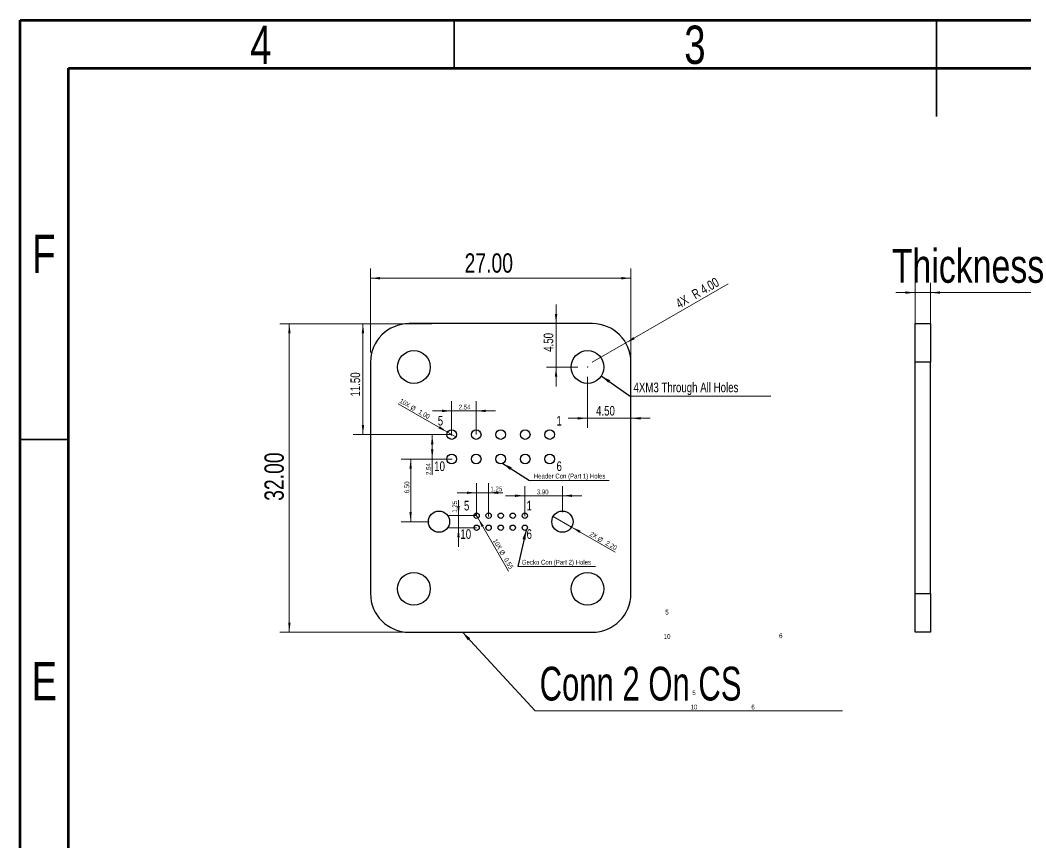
# Model space of a CAD drawing. Header units: millimetres. Extents: x 0 to 205, y 0 to 292.
# Drawn here: x 15 to 119.3, y 206.7 to 292 of the extents above; entities that cross this region are included whole.
import ezdxf

# ---------------------------------------------------------------- set-up
doc = ezdxf.new("R2010")
doc.units = ezdxf.units.MM
doc.header["$PDSIZE"] = -1
doc.styles.add('SLDTEXTSTYLE0', font='TXT', dxfattribs={"width": 0.75})
doc.styles.add('SLDTEXTSTYLE2', font='TXT', dxfattribs={"width": 0.6875})
doc.dimstyles.new('SLDDIMSTYLE0', dxfattribs={"dimtxt": 1, "dimasz": 1, "dimexe": 0, "dimexo": 0.0625, "dimgap": 0.25, "dimtad": 1, "dimrnd": 1e-09, "dimzin": 4, "dimdsep": 46, "dimtxsty": 'SLDTEXTSTYLE0', "dimsah": 1, "dimcen": 0.09, "dimadec": 0, "dimazin": 1, "dimtfac": 1, "dimtmove": 0, "dimatfit": 0, "dimfxl": 1, "dimfrac": 2, "dimtolj": 1, "dimtzin": 12, "dimarcsym": 0})
doc.dimstyles.new('SLDDIMSTYLE1', dxfattribs={"dimtxt": 2, "dimasz": 1, "dimexe": 0, "dimexo": 0.0625, "dimgap": 0.5, "dimtad": 1, "dimrnd": 1e-09, "dimzin": 4, "dimdsep": 46, "dimtxsty": 'SLDTEXTSTYLE0', "dimsah": 1, "dimcen": 0.09, "dimadec": 0, "dimazin": 1, "dimtfac": 1, "dimtofl": 0, "dimtmove": 0, "dimatfit": 3, "dimfxl": 1, "dimfrac": 2, "dimtolj": 1, "dimtzin": 12, "dimarcsym": 0})
doc.dimstyles.new('SLDDIMSTYLE10', dxfattribs={"dimtxt": 0.18, "dimasz": 1, "dimexe": 0, "dimexo": 0.0625, "dimgap": 0, "dimtad": 0, "dimtih": 1, "dimtoh": 1, "dimdec": 0, "dimrnd": 1e-09, "dimzin": 0, "dimdsep": 46, "dimtxsty": 'Standard', "dimsah": 1, "dimcen": 0.09, "dimadec": 0, "dimazin": 0, "dimtfac": 1, "dimtdec": 0, "dimtofl": 0, "dimtmove": 0, "dimatfit": 3, "dimfxl": 1, "dimfrac": 2, "dimtolj": 1, "dimtzin": 0, "dimarcsym": 0})
doc.dimstyles.new('SLDDIMSTYLE11', dxfattribs={"dimtxt": 3.5, "dimasz": 1, "dimexe": 0, "dimexo": 0.0625, "dimgap": 0.875, "dimtad": 1, "dimrnd": 1e-09, "dimzin": 4, "dimdsep": 46, "dimtxsty": 'SLDTEXTSTYLE0', "dimsah": 1, "dimcen": 0.09, "dimadec": 0, "dimazin": 1, "dimtfac": 1, "dimtmove": 0, "dimatfit": 0, "dimfxl": 1, "dimfrac": 2, "dimtolj": 1, "dimtzin": 12, "dimarcsym": 0})
doc.dimstyles.new('SLDDIMSTYLE2', dxfattribs={"dimtxt": 0.5, "dimasz": 1, "dimexe": 0, "dimexo": 0.0625, "dimgap": 0.125, "dimtad": 1, "dimrnd": 1e-09, "dimdsep": 46, "dimtxsty": 'SLDTEXTSTYLE0', "dimblk1": 'NONE', "dimsah": 1, "dimcen": 0, "dimadec": 0, "dimazin": 2, "dimtfac": 1, "dimtmove": 0, "dimatfit": 3, "dimldrblk": 'NONE', "dimfxl": 1, "dimfrac": 2, "dimtolj": 1, "dimtzin": 12, "dimarcsym": 0})
doc.dimstyles.new('SLDDIMSTYLE3', dxfattribs={"dimtxt": 0.5, "dimasz": 1, "dimexe": 0, "dimexo": 0.0625, "dimgap": 0.125, "dimtad": 1, "dimrnd": 1e-09, "dimzin": 12, "dimdsep": 46, "dimtxsty": 'SLDTEXTSTYLE0', "dimsah": 1, "dimcen": 0.09, "dimadec": 0, "dimazin": 3, "dimtfac": 1, "dimtmove": 0, "dimatfit": 0, "dimfxl": 1, "dimfrac": 2, "dimtolj": 1, "dimtzin": 12, "dimarcsym": 0})
doc.dimstyles.new('SLDDIMSTYLE4', dxfattribs={"dimtxt": 0.5, "dimasz": 1, "dimexe": 0, "dimexo": 0.0625, "dimgap": 0.125, "dimtad": 1, "dimrnd": 1e-09, "dimzin": 4, "dimdsep": 46, "dimtxsty": 'SLDTEXTSTYLE0', "dimblk1": 'NONE', "dimsah": 1, "dimcen": 0, "dimadec": 0, "dimazin": 1, "dimtfac": 1, "dimtmove": 0, "dimatfit": 3, "dimldrblk": 'NONE', "dimfxl": 1, "dimfrac": 2, "dimtolj": 1, "dimtzin": 12, "dimarcsym": 0})
doc.dimstyles.new('SLDDIMSTYLE5', dxfattribs={"dimtxt": 0.5, "dimasz": 1, "dimexe": 0, "dimexo": 0.0625, "dimgap": 0.125, "dimtad": 1, "dimrnd": 1e-09, "dimzin": 4, "dimdsep": 46, "dimtxsty": 'SLDTEXTSTYLE0', "dimsah": 1, "dimcen": 0.09, "dimadec": 0, "dimazin": 1, "dimtfac": 1, "dimtmove": 0, "dimatfit": 0, "dimfxl": 1, "dimfrac": 2, "dimtolj": 1, "dimtzin": 12, "dimarcsym": 0})
doc.dimstyles.new('SLDDIMSTYLE6', dxfattribs={"dimtxt": 0.5, "dimasz": 1, "dimexe": 0, "dimexo": 0.0625, "dimgap": 0.125, "dimtad": 1, "dimrnd": 1e-09, "dimzin": 12, "dimdsep": 46, "dimtxsty": 'SLDTEXTSTYLE0', "dimsah": 1, "dimcen": 0.09, "dimadec": 0, "dimazin": 3, "dimtfac": 1, "dimtofl": 0, "dimtmove": 0, "dimatfit": 3, "dimfxl": 1, "dimfrac": 2, "dimtolj": 1, "dimtzin": 12, "dimarcsym": 0})
doc.dimstyles.new('SLDDIMSTYLE7', dxfattribs={"dimtxt": 1, "dimasz": 1, "dimexe": 0, "dimexo": 0.0625, "dimgap": 0.25, "dimtad": 1, "dimrnd": 1e-09, "dimzin": 4, "dimdsep": 46, "dimtxsty": 'SLDTEXTSTYLE0', "dimsah": 1, "dimcen": 0.09, "dimadec": 0, "dimazin": 1, "dimtfac": 1, "dimtofl": 0, "dimtmove": 0, "dimatfit": 3, "dimfxl": 1, "dimfrac": 2, "dimtolj": 1, "dimtzin": 12, "dimarcsym": 0})
doc.dimstyles.new('SLDDIMSTYLE8', dxfattribs={"dimtxt": 0.5, "dimasz": 1, "dimexe": 0, "dimexo": 0.0625, "dimgap": 0.125, "dimtad": 1, "dimrnd": 1e-09, "dimzin": 4, "dimdsep": 46, "dimtxsty": 'SLDTEXTSTYLE0', "dimsah": 1, "dimcen": 0.09, "dimadec": 0, "dimazin": 1, "dimtfac": 1, "dimtofl": 0, "dimtmove": 0, "dimatfit": 3, "dimfxl": 1, "dimfrac": 2, "dimtolj": 1, "dimtzin": 12, "dimarcsym": 0})
doc.dimstyles.new('SLDDIMSTYLE9', dxfattribs={"dimtxt": 1, "dimasz": 1, "dimexe": 0, "dimexo": 0.0625, "dimgap": 0.25, "dimtad": 1, "dimrnd": 1e-09, "dimzin": 4, "dimdsep": 46, "dimtxsty": 'SLDTEXTSTYLE0', "dimsah": 1, "dimcen": 0, "dimadec": 0, "dimazin": 1, "dimtfac": 1, "dimtofl": 0, "dimtmove": 0, "dimatfit": 3, "dimfxl": 1, "dimfrac": 2, "dimtolj": 1, "dimtzin": 12, "dimarcsym": 0})

# ---------------------------------------------------------------- blocks, each defined once
blk = doc.blocks.new('_D')
at = {"color": 7, "linetype": 'Continuous', "lineweight": 0}
for p, q in [((70.56, 260.52), (70.56, 262.52)), ((70.56, 256.02), (70.56, 260.52)), ((72.82, 256.02), (69.56, 256.02)), ((70.56, 256.02), (70.56, 254.02))]:
    blk.add_line(p, q, dxfattribs=at)
at = {"color": 7, "linetype": 'Continuous', "lineweight": 18}
for points in [[(70.56, 260.52), (70.69, 261.52), (70.44, 261.52)], [(70.56, 256.02), (70.44, 255.02), (70.69, 255.02)]]:
    blk.add_solid(points, dxfattribs=at)
at = {"color": 7, "linetype": 'Continuous', "lineweight": 18, "insert": (69.27, 257.6), "char_height": 1, "attachment_point": 1, "rotation": 90, "style": 'SLDTEXTSTYLE0'}
blk.add_mtext('4.50', dxfattribs=at)
blk = doc.blocks.new('_D_1')
at = {"color": 7, "linetype": 'Continuous', "lineweight": 0}
for p, q in [((73.82, 255.02), (73.82, 249.71)), ((73.82, 250.71), (71.82, 250.71)), ((73.82, 250.71), (78.32, 250.71)), ((78.32, 250.71), (80.32, 250.71))]:
    blk.add_line(p, q, dxfattribs=at)
at = {"color": 7, "linetype": 'Continuous', "lineweight": 18}
for points in [[(73.82, 250.71), (72.82, 250.83), (72.82, 250.58)], [(78.32, 250.71), (79.32, 250.58), (79.32, 250.83)]]:
    blk.add_solid(points, dxfattribs=at)
at = {"color": 7, "linetype": 'Continuous', "lineweight": 18, "insert": (74.71, 251.99), "char_height": 1, "attachment_point": 1, "style": 'SLDTEXTSTYLE0'}
blk.add_mtext('4.50', dxfattribs=at)
blk = doc.blocks.new('_D_2')
at = {"color": 7, "linetype": 'Continuous', "lineweight": 0}
for p, q in [((51.32, 257.52), (51.32, 266.23)), ((78.32, 254.92), (78.32, 266.23)), ((51.32, 265.23), (78.32, 265.23))]:
    blk.add_line(p, q, dxfattribs=at)
at = {"color": 7, "linetype": 'Continuous', "lineweight": 18}
for points in [[(51.32, 265.23), (52.32, 265.11), (52.32, 265.36)], [(78.32, 265.23), (77.32, 265.36), (77.32, 265.11)]]:
    blk.add_solid(points, dxfattribs=at)
at = {"color": 7, "linetype": 'Continuous', "lineweight": 18, "insert": (61.08, 267.81), "char_height": 2, "attachment_point": 1, "style": 'SLDTEXTSTYLE0'}
blk.add_mtext('27.00', dxfattribs=at)
blk = doc.blocks.new('_D_3')
at = {"color": 7, "linetype": 'Continuous', "lineweight": 0}
for q in [(62.19, 240.84), (65.64, 234.86)]:
    blk.add_line((62.46, 240.37), q, dxfattribs=at)
at = {"color": 7, "linetype": 'Continuous', "lineweight": 18}
blk.add_solid([(62.46, 240.37), (62.85, 239.44), (63.07, 239.56)], dxfattribs=at)
at = {"color": 7, "linetype": 'Continuous', "lineweight": 18, "char_height": 0.5, "attachment_point": 1, "rotation": 300, "style": 'SLDTEXTSTYLE0'}
for s, insert in [('10X', (64.42, 238.27)), ('%%c', (65.08, 237.12)), ('0.55', (65.56, 236.31))]:
    blk.add_mtext(s, dxfattribs=dict(at, insert=insert))
blk = doc.blocks.new('_None')
blk = doc.blocks.new('_D_4')
at = {"color": 7, "linetype": 'Continuous', "lineweight": 0}
for p, q in [((62.32, 242.98), (60.32, 242.98)), ((62.32, 240.59), (62.32, 243.98)), ((62.32, 242.98), (63.57, 242.98)), ((63.57, 240.53), (63.57, 243.98)), ((63.57, 242.98), (65.05, 242.98))]:
    blk.add_line(p, q, dxfattribs=at)
at = {"color": 7, "linetype": 'Continuous', "lineweight": 18}
for points in [[(62.32, 242.98), (61.32, 243.11), (61.32, 242.86)], [(63.57, 242.98), (64.57, 242.86), (64.57, 243.11)]]:
    blk.add_solid(points, dxfattribs=at)
at = {"color": 7, "linetype": 'Continuous', "lineweight": 18, "insert": (63.76, 243.63), "char_height": 0.5, "attachment_point": 1, "style": 'SLDTEXTSTYLE0'}
blk.add_mtext('1.25', dxfattribs=at)
blk = doc.blocks.new('_D_5')
at = {"color": 7, "linetype": 'Continuous', "lineweight": 0}
for p, q in [((60.45, 240.61), (60.45, 242.21)), ((62.33, 240.61), (59.45, 240.61)), ((60.45, 240.61), (60.45, 239.36)), ((62.33, 239.36), (59.45, 239.36)), ((60.45, 239.36), (60.45, 237.36))]:
    blk.add_line(p, q, dxfattribs=at)
at = {"color": 7, "linetype": 'Continuous', "lineweight": 18}
for points in [[(60.45, 240.61), (60.57, 241.61), (60.32, 241.61)], [(60.45, 239.36), (60.32, 238.36), (60.57, 238.36)]]:
    blk.add_solid(points, dxfattribs=at)
at = {"color": 7, "linetype": 'Continuous', "lineweight": 18, "insert": (59.8, 240.92), "char_height": 0.5, "attachment_point": 1, "rotation": 90, "style": 'SLDTEXTSTYLE0'}
blk.add_mtext('1.25', dxfattribs=at)
blk = doc.blocks.new('_D_6')
at = {"color": 7, "linetype": 'Continuous', "lineweight": 0}
for q in [(70.27, 240.53), (76.68, 236.83)]:
    blk.add_line((72.18, 239.43), q, dxfattribs=at)
at = {"color": 7, "linetype": 'Continuous', "lineweight": 18}
blk.add_solid([(72.18, 239.43), (72.98, 238.82), (73.11, 239.04)], dxfattribs=at)
at = {"color": 7, "linetype": 'Continuous', "lineweight": 18, "char_height": 0.5, "attachment_point": 1, "rotation": 330, "style": 'SLDTEXTSTYLE0'}
for s, insert in [('2X', (74.24, 238.99)), ('%%c', (75.07, 238.5)), ('2.20', (75.89, 238.04))]:
    blk.add_mtext(s, dxfattribs=dict(at, insert=insert))
blk = doc.blocks.new('_D_7')
at = {"color": 7, "linetype": 'Continuous', "lineweight": 0}
for p, q in [((67.32, 240.55), (67.32, 243.68)), ((71.22, 240.98), (71.22, 243.68)), ((67.32, 242.68), (65.32, 242.68)), ((67.32, 242.68), (71.22, 242.68)), ((71.22, 242.68), (73.22, 242.68))]:
    blk.add_line(p, q, dxfattribs=at)
at = {"color": 7, "linetype": 'Continuous', "lineweight": 18}
for points in [[(67.32, 242.68), (66.32, 242.8), (66.32, 242.55)], [(71.22, 242.68), (72.22, 242.55), (72.22, 242.8)]]:
    blk.add_solid(points, dxfattribs=at)
at = {"color": 7, "linetype": 'Continuous', "lineweight": 18, "insert": (68.57, 243.32), "char_height": 0.5, "attachment_point": 1, "style": 'SLDTEXTSTYLE0'}
blk.add_mtext('3.90', dxfattribs=at)
blk = doc.blocks.new('_D_8')
at = {"color": 7, "linetype": 'Continuous', "lineweight": 0}
for q in [(54.2, 252.22), (60.18, 248.77)]:
    blk.add_line((59.31, 249.27), q, dxfattribs=at)
at = {"color": 7, "linetype": 'Continuous', "lineweight": 18}
blk.add_solid([(59.31, 249.27), (58.51, 249.88), (58.38, 249.66)], dxfattribs=at)
at = {"color": 7, "linetype": 'Continuous', "lineweight": 18, "char_height": 0.5, "attachment_point": 1, "rotation": 330, "style": 'SLDTEXTSTYLE0'}
for s, insert in [('10X', (54.53, 252.79)), ('%%c', (55.67, 252.11)), ('1.00', (56.49, 251.65))]:
    blk.add_mtext(s, dxfattribs=dict(at, insert=insert))
blk = doc.blocks.new('_D_9')
at = {"color": 7, "linetype": 'Continuous', "lineweight": 0}
for p, q in [((59.76, 249.02), (56.72, 249.02)), ((57.72, 246.48), (57.72, 249.02)), ((59.79, 246.48), (56.72, 246.48)), ((57.72, 246.48), (57.72, 244.83))]:
    blk.add_line(p, q, dxfattribs=at)
at = {"color": 7, "linetype": 'Continuous', "lineweight": 18}
for points in [[(57.72, 249.02), (57.6, 248.02), (57.85, 248.02)], [(57.72, 246.48), (57.85, 247.48), (57.6, 247.48)]]:
    blk.add_solid(points, dxfattribs=at)
at = {"color": 7, "linetype": 'Continuous', "lineweight": 18, "insert": (57.08, 244.83), "char_height": 0.5, "attachment_point": 1, "rotation": 90, "style": 'SLDTEXTSTYLE0'}
blk.add_mtext('2.54', dxfattribs=at)
blk = doc.blocks.new('_D_10')
at = {"color": 7, "linetype": 'Continuous', "lineweight": 0}
for p, q in [((59.74, 248.93), (59.74, 252.47)), ((62.28, 249.01), (62.28, 252.47)), ((59.74, 251.47), (57.74, 251.47)), ((59.74, 251.47), (62.28, 251.47)), ((62.28, 251.47), (64.28, 251.47))]:
    blk.add_line(p, q, dxfattribs=at)
at = {"color": 7, "linetype": 'Continuous', "lineweight": 18}
for points in [[(59.74, 251.47), (58.74, 251.6), (58.74, 251.35)], [(62.28, 251.47), (63.28, 251.35), (63.28, 251.6)]]:
    blk.add_solid(points, dxfattribs=at)
at = {"color": 7, "linetype": 'Continuous', "lineweight": 18, "insert": (60.47, 252.12), "char_height": 0.5, "attachment_point": 1, "style": 'SLDTEXTSTYLE0'}
blk.add_mtext('2.54', dxfattribs=at)
blk = doc.blocks.new('_D_11')
at = {"color": 7, "linetype": 'Continuous', "lineweight": 0}
for p, q in [((57.68, 260.52), (49.54, 260.52)), ((50.54, 249.02), (50.54, 260.52)), ((58.74, 249.02), (49.54, 249.02))]:
    blk.add_line(p, q, dxfattribs=at)
at = {"color": 7, "linetype": 'Continuous', "lineweight": 18}
for points in [[(50.54, 260.52), (50.42, 259.52), (50.67, 259.52)], [(50.54, 249.02), (50.67, 250.02), (50.42, 250.02)]]:
    blk.add_solid(points, dxfattribs=at)
at = {"color": 7, "linetype": 'Continuous', "lineweight": 18, "insert": (49.25, 252.96), "char_height": 1, "attachment_point": 1, "rotation": 90, "style": 'SLDTEXTSTYLE0'}
blk.add_mtext('11.50', dxfattribs=at)
blk = doc.blocks.new('_D_12')
at = {"color": 7, "linetype": 'Continuous', "lineweight": 0}
for p, q in [((58.74, 246.48), (54.49, 246.48)), ((55.49, 246.48), (55.49, 239.98)), ((57.42, 239.98), (54.49, 239.98))]:
    blk.add_line(p, q, dxfattribs=at)
at = {"color": 7, "linetype": 'Continuous', "lineweight": 18}
for points in [[(55.49, 246.48), (55.36, 245.48), (55.61, 245.48)], [(55.49, 239.98), (55.61, 240.98), (55.36, 240.98)]]:
    blk.add_solid(points, dxfattribs=at)
at = {"color": 7, "linetype": 'Continuous', "lineweight": 18, "insert": (54.85, 242.94), "char_height": 0.5, "attachment_point": 1, "rotation": 90, "style": 'SLDTEXTSTYLE0'}
blk.add_mtext('6.50', dxfattribs=at)
blk = doc.blocks.new('_D_13')
at = {"color": 7, "linetype": 'Continuous', "lineweight": 0}
for p, q in [((50.32, 260.52), (41.91, 260.52)), ((42.91, 228.52), (42.91, 260.52)), ((58.33, 228.52), (41.91, 228.52))]:
    blk.add_line(p, q, dxfattribs=at)
at = {"color": 7, "linetype": 'Continuous', "lineweight": 18}
for points in [[(42.91, 260.52), (42.79, 259.52), (43.04, 259.52)], [(42.91, 228.52), (43.04, 229.52), (42.79, 229.52)]]:
    blk.add_solid(points, dxfattribs=at)
at = {"color": 7, "linetype": 'Continuous', "lineweight": 18, "insert": (40.33, 242.15), "char_height": 2, "attachment_point": 1, "rotation": 90, "style": 'SLDTEXTSTYLE0'}
blk.add_mtext('32.00', dxfattribs=at)
blk = doc.blocks.new('_D_14')
at = {"color": 7, "linetype": 'Continuous', "lineweight": 0}
for q in [(88.41, 264.66), (74.32, 256.52)]:
    blk.add_line((77.79, 258.52), q, dxfattribs=at)
at = {"color": 7, "linetype": 'Continuous', "lineweight": 18}
blk.add_solid([(77.79, 258.52), (78.72, 258.91), (78.59, 259.13)], dxfattribs=at)
at = {"color": 7, "linetype": 'Continuous', "lineweight": 18, "char_height": 1, "attachment_point": 1, "rotation": 30, "style": 'SLDTEXTSTYLE0'}
for s, insert in [('R 4.00', (84.51, 263.89)), ('4X', (82.85, 262.93))]:
    blk.add_mtext(s, dxfattribs=dict(at, insert=insert))
blk = doc.blocks.new('SW_NOTE_0')
at = {"color": 0, "linetype": 'Continuous', "lineweight": 0}
blk.add_line((14.6, 0), (0, 0), dxfattribs=at)
at = {"color": 0, "linetype": 'Continuous', "lineweight": 0, "insert": (0.35, 1.42), "char_height": 1, "attachment_point": 1, "style": 'SLDTEXTSTYLE0'}
blk.add_mtext('4XM3 Through All Holes', dxfattribs=at)
blk = doc.blocks.new('SW_NOTE_0_1')
at = {"color": 0, "linetype": 'Continuous', "lineweight": 0}
blk.add_line((8.26, 0), (0, 0), dxfattribs=at)
at = {"color": 0, "linetype": 'Continuous', "lineweight": 0, "insert": (0.45, 0.7), "char_height": 0.5, "attachment_point": 1, "style": 'SLDTEXTSTYLE0'}
blk.add_mtext('Header Con (Part 1) Holes', dxfattribs=at)
blk = doc.blocks.new('SW_NOTE_0_2')
at = {"color": 0, "linetype": 'Continuous', "lineweight": 0}
blk.add_line((8.05, 0), (0, 0), dxfattribs=at)
at = {"color": 0, "linetype": 'Continuous', "lineweight": 0, "insert": (0.42, 0.69), "char_height": 0.5, "attachment_point": 1, "style": 'SLDTEXTSTYLE0'}
blk.add_mtext('Gecko Con (Part 2) Holes', dxfattribs=at)
blk = doc.blocks.new('SW_NOTE_0_3')
at = {"color": 0, "linetype": 'Continuous', "lineweight": 0}
blk.add_line((31.86, 0), (0, 0), dxfattribs=at)
at = {"color": 0, "linetype": 'Continuous', "lineweight": 0, "insert": (0.45, 4.58), "char_height": 3.5, "attachment_point": 1, "style": 'SLDTEXTSTYLE2'}
blk.add_mtext('Conn 2 On CS', dxfattribs=at)
blk = doc.blocks.new('_D_15')
at = {"color": 7, "linetype": 'Continuous', "lineweight": 0}
for p, q in [((107.78, 259.37), (107.78, 264.74)), ((109.38, 259.74), (109.38, 264.74)), ((107.78, 263.74), (105.78, 263.74)), ((109.38, 263.74), (107.78, 263.74)), ((109.38, 263.74), (136.34, 263.74))]:
    blk.add_line(p, q, dxfattribs=at)
at = {"color": 7, "linetype": 'Continuous', "lineweight": 18}
for points in [[(107.78, 263.74), (106.78, 263.87), (106.78, 263.62)], [(109.38, 263.74), (110.38, 263.62), (110.38, 263.87)]]:
    blk.add_solid(points, dxfattribs=at)
at = {"color": 7, "linetype": 'Continuous', "lineweight": 18, "char_height": 3.5, "attachment_point": 1, "style": 'SLDTEXTSTYLE0'}
for s, insert in [('Thickness', (105.37, 268.26)), ('1.60', (127.29, 268.26))]:
    blk.add_mtext(s, dxfattribs=dict(at, insert=insert))

msp = doc.modelspace()

# ---------------------------------------------------------------- linework, layer by layer
at = {"color": 7, "linetype": 'Continuous', "lineweight": 70}
for p, q in [((15, 5), (15, 292)), ((15, 292), (205, 292)), ((20, 10), (20, 287)), ((20, 287), (200, 287))]:
    msp.add_line(p, q, dxfattribs=at)
at = {"color": 7, "linetype": 'Continuous', "lineweight": 35}
for p, q in [((60, 287), (60, 292)), ((110, 292), (110, 282)), ((110, 287), (110, 292)), ((20, 248.5), (15, 248.5))]:
    msp.add_line(p, q, dxfattribs=at)
at = {"color": 7, "linetype": 'Continuous', "lineweight": 25}
for p, q in [((74.324, 260.521), (55.324, 260.521)), ((107.777, 260.521), (109.377, 260.521)), ((107.777, 256.521), (107.777, 260.521)), ((109.377, 260.521), (109.377, 256.521)), ((51.324, 256.521), (51.324, 232.521)), ((78.324, 232.521), (78.324, 256.521)), ((109.377, 256.521), (107.777, 256.521)), ((107.777, 232.521), (107.777, 256.521)), ((109.377, 232.521), (109.377, 256.521)), ((107.777, 232.521), (109.377, 232.521)), ((107.777, 228.521), (107.777, 232.521)), ((109.377, 232.521), (109.377, 228.521)), ((55.324, 228.521), (74.324, 228.521)), ((109.377, 228.521), (107.777, 228.521))]:
    msp.add_line(p, q, dxfattribs=at)
for centre, radius in [((55.824, 256.021), 1.7), ((73.824, 256.021), 1.7), ((59.744, 249.021), 0.5), ((62.284, 249.021), 0.5), ((64.824, 249.021), 0.5), ((67.364, 249.021), 0.5), ((69.904, 249.021), 0.5), ((59.744, 246.481), 0.5), ((62.284, 246.481), 0.5), ((64.824, 246.481), 0.5), ((67.364, 246.481), 0.5), ((69.904, 246.481), 0.5), ((58.424, 239.981), 1.1), ((62.324, 240.606), 0.275), ((63.574, 240.606), 0.275), ((64.824, 240.606), 0.275), ((66.074, 240.606), 0.275), ((67.324, 240.606), 0.275), ((71.224, 239.981), 1.1), ((62.324, 239.356), 0.275), ((63.574, 239.356), 0.275), ((64.824, 239.356), 0.275), ((66.074, 239.356), 0.275), ((67.324, 239.356), 0.275), ((55.824, 233.021), 1.7), ((73.824, 233.021), 1.7)]:
    msp.add_circle(centre, radius, dxfattribs=at)
for centre, start, end in [((55.324, 256.521), 90, 180), ((74.324, 256.521), 0, 90), ((55.324, 232.521), 180, 270), ((74.324, 232.521), 270, 0)]:
    msp.add_arc(centre, 4, start, end, dxfattribs=at)
at = {"color": 9, "linetype": 'Continuous', "lineweight": 0}
msp.add_point((73.824, 256.021), dxfattribs=at)

# ---------------------------------------------------------------- block references
at = {"color": 7, "linetype": 'Continuous', "lineweight": 0}
for name, p in [('SW_NOTE_0', (78.244, 252.992)), ('SW_NOTE_0_1', (67.806, 244.264)), ('SW_NOTE_0_2', (66.595, 235.338)), ('SW_NOTE_0_3', (68.411, 220.361))]:
    msp.add_blockref(name, p, dxfattribs=at)

# ---------------------------------------------------------------- texts
at = {"color": 7, "linetype": 'Continuous', "lineweight": 0, "style": 'SLDTEXTSTYLE0'}
for s, insert, char_height, attachment_point in [('4', (39.96, 291.426), 3.969, 2), ('3', (84.96, 291.426), 3.969, 2), ('F', (17.458, 269.751), 3.969, 2), ('5', (58.3, 250.956), 1, 1), ('1', (70.608, 250.956), 1, 1), ('10', (57.93, 246.236), 1, 1), ('6', (70.608, 246.236), 1, 1), ('5', (61.014, 242.148), 1, 1), ('1', (67.505, 242.148), 1, 1), ('10', (60.644, 239.203), 1, 1), ('6', (67.505, 239.203), 1, 1), ('5', (81.888, 230.853), 0.5, 1), ('6', (93.689, 228.405), 0.5, 1), ('10', (81.728, 228.329), 0.5, 1), ('E', (17.508, 225.426), 3.969, 2), ('5', (84.697, 222.499), 0.5, 1), ('10', (84.512, 221.014), 0.5, 1), ('6', (90.809, 221.014), 0.5, 1)]:
    msp.add_mtext(s, dxfattribs=dict(at, insert=insert, char_height=char_height, attachment_point=attachment_point))

# ---------------------------------------------------------------- dimensions: what is measured, and where the dimension line sits
at = {"color": 7, "linetype": 'Continuous', "lineweight": 18}
dim = msp.add_linear_dim(base=(107.777, 266.521), p1=(109.377, 260.521), p2=(107.777, 260.521), text='Thickness <>', dimstyle='SLDDIMSTYLE11', dxfattribs=at)
dim.commit()
dim.dimension.update_dxf_attribs({"geometry": '_D_15', "text_midpoint": (120.856, 266.521), "dimtype": 160})
for base, p1, p2, dimstyle, picture, middle in [((78.324, 266.819), (51.324, 260.521), (78.324, 260.521), 'SLDDIMSTYLE1', '_D_2', (64.405, 266.819)), ((78.324, 250.705), (73.824, 256.021), (78.324, 256.521), 'SLDDIMSTYLE0', '_D_1', (76.002, 250.705)), ((62.284, 251.871), (59.744, 249.021), (62.284, 249.021), 'SLDDIMSTYLE3', '_D_10', (61.117, 251.871)), ((63.574, 243.378), (62.324, 240.606), (63.574, 240.606), 'SLDDIMSTYLE3', '_D_4', (64.405, 243.378)), ((71.224, 243.073), (67.324, 240.606), (71.224, 239.981), 'SLDDIMSTYLE5', '_D_7', (69.214, 243.073))]:
    dim = msp.add_linear_dim(base=base, p1=p1, p2=p2, dimstyle=dimstyle, dxfattribs=at)
    dim.commit()
    dim.dimension.update_dxf_attribs({"geometry": picture, "text_midpoint": middle, "dimtype": 160})
dim = msp.add_radius_dim(center=(74.324, 256.521), mpoint=(77.788, 258.521), text='4X R <>', dimstyle='SLDDIMSTYLE9', dxfattribs=at)
dim.commit()
dim.dimension.update_dxf_attribs({"geometry": '_D_14', "text_midpoint": (85.972, 263.246), "dimtype": 164})
for base, p1, p2, dimstyle, picture, middle in [((70.561, 260.521), (73.824, 256.021), (74.324, 260.521), 'SLDDIMSTYLE0', '_D', (70.561, 258.894)), ((41.324, 260.521), (51.324, 228.521), (51.324, 260.521), 'SLDDIMSTYLE1', '_D_13', (41.324, 245.479)), ((49.748, 260.521), (59.744, 249.021), (55.324, 260.521), 'SLDDIMSTYLE7', '_D_11', (49.748, 254.627)), ((57.324, 249.021), (59.744, 246.481), (59.744, 249.021), 'SLDDIMSTYLE6', '_D_9', (57.324, 245.479)), ((55.093, 239.981), (59.744, 246.481), (58.424, 239.981), 'SLDDIMSTYLE8', '_D_12', (55.093, 243.582)), ((60.049, 239.356), (62.324, 240.606), (62.324, 239.356), 'SLDDIMSTYLE3', '_D_5', (60.049, 241.564))]:
    dim = msp.add_linear_dim(base=base, p1=p1, p2=p2, angle=90, dimstyle=dimstyle, dxfattribs=at)
    dim.commit()
    dim.dimension.update_dxf_attribs({"geometry": picture, "text_midpoint": middle, "dimtype": 160})
for p1, p2, text, dimstyle, picture, middle in [((60.177, 248.771), (59.311, 249.271), '10X %%c <>', 'SLDDIMSTYLE4', '_D_8', (55.728, 251.34)), ((62.186, 240.845), (62.461, 240.368), '10X %%c <>', 'SLDDIMSTYLE2', '_D_3', (64.758, 236.391)), ((70.271, 240.531), (72.177, 239.431), '2X %%c <>', 'SLDDIMSTYLE4', '_D_6', (75.312, 237.622))]:
    dim = msp.add_diameter_dim_2p(p1=p1, p2=p2, text=text, dimstyle=dimstyle, dxfattribs=at)
    dim.commit()
    dim.dimension.update_dxf_attribs({"geometry": picture, "text_midpoint": middle, "dimtype": 163})

# ---------------------------------------------------------------- leaders
at = {"color": 7, "linetype": 'Continuous', "lineweight": 0}
for points in [[(75.248, 255.094), (78.244, 252.992)], [(65.033, 246.027), (67.806, 244.264)], [(67.46, 239.117), (66.595, 235.338)], [(60.862, 228.521), (68.411, 220.361)]]:
    msp.add_leader(points, dimstyle='SLDDIMSTYLE10', dxfattribs=at)

doc.saveas('drawing.dxf')
